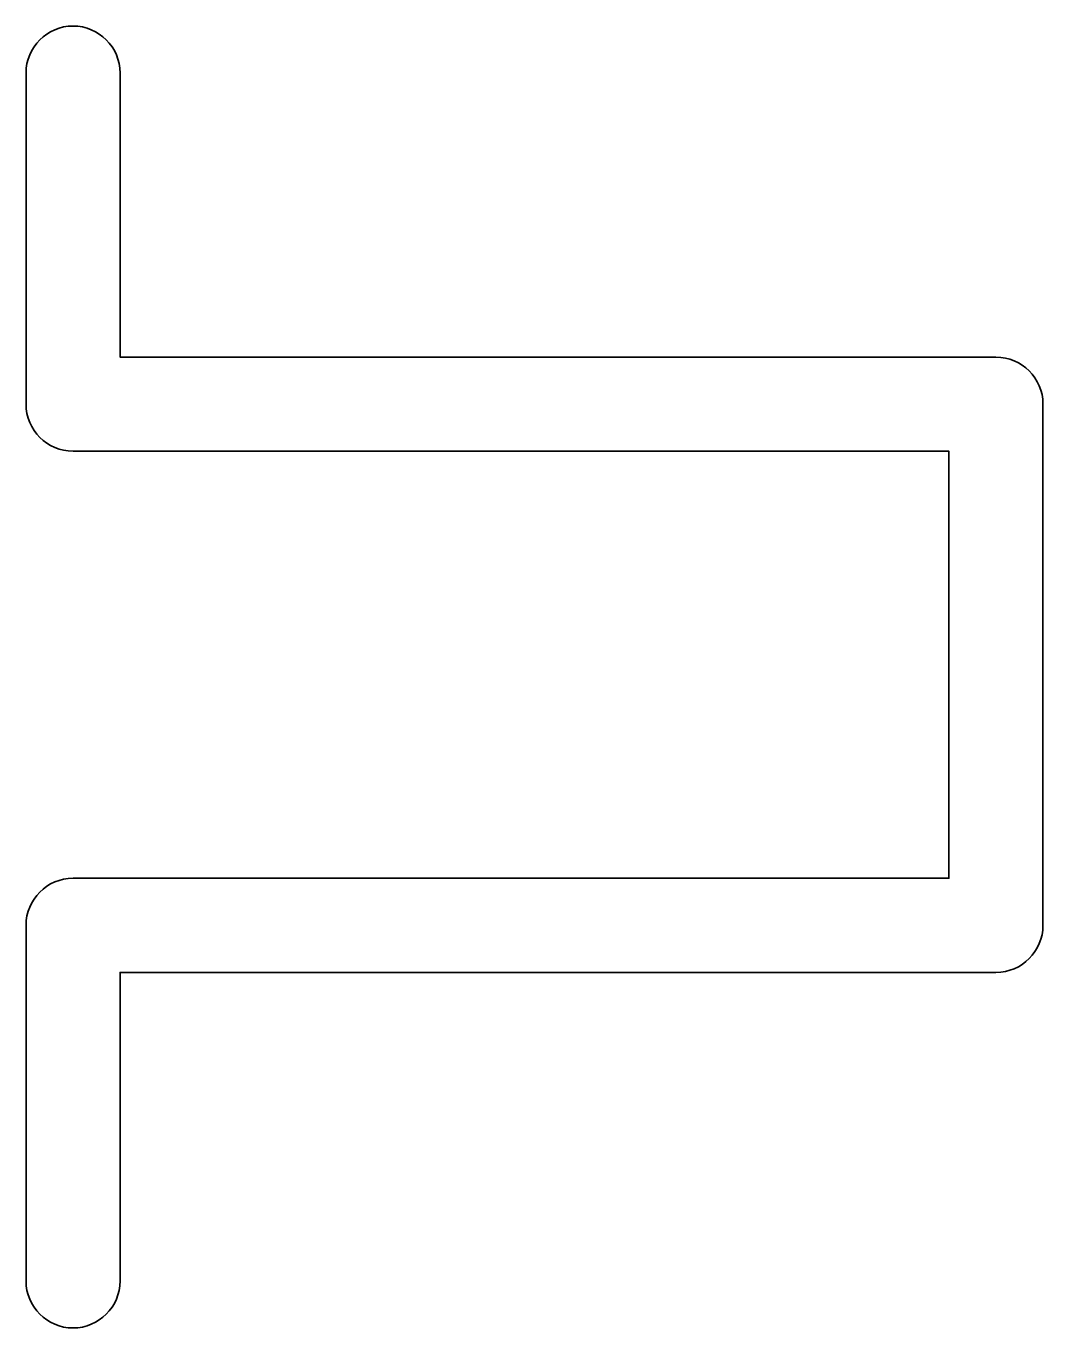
# Model space of a CAD drawing. Header units: millimetres. Extents: x 497.7 to 509.2, y 473.6 to 488.2.
import ezdxf

# ---------------------------------------------------------------- set-up
doc = ezdxf.new("R2010")
doc.units = ezdxf.units.MM
doc.header["$MEASUREMENT"] = 0

# ---------------------------------------------------------------- blocks, each defined once
blk = doc.blocks.new('block 2')
at = {"color": 7, "lineweight": 35}
blk.add_open_spline([(498.241, 473.558), (497.949, 473.558), (497.712, 473.795), (497.712, 474.087), (497.712, 474.087), (497.712, 478.091), (497.712, 478.091), (497.712, 478.383), (497.949, 478.62), (498.241, 478.62), (498.241, 478.62), (508.1, 478.62), (508.1, 478.62), (508.1, 478.62), (508.1, 483.428), (508.1, 483.428), (508.1, 483.428), (498.241, 483.428), (498.241, 483.428), (497.949, 483.428), (497.712, 483.665), (497.712, 483.958), (497.712, 483.958), (497.712, 487.684), (497.712, 487.684), (497.712, 487.977), (497.949, 488.214), (498.241, 488.214), (498.533, 488.214), (498.77, 487.977), (498.77, 487.684), (498.77, 487.684), (498.77, 484.487), (498.77, 484.487), (498.77, 484.487), (508.629, 484.487), (508.629, 484.487), (508.921, 484.487), (509.158, 484.25), (509.158, 483.958), (509.158, 483.958), (509.158, 478.091), (509.158, 478.091), (509.158, 477.798), (508.921, 477.561), (508.629, 477.561), (508.629, 477.561), (498.77, 477.561), (498.77, 477.561), (498.77, 477.561), (498.77, 474.087), (498.77, 474.087), (498.77, 473.795), (498.533, 473.558), (498.241, 473.558)], degree=3, knots=[0, 0, 0, 0, 1, 1, 1, 2, 2, 2, 3, 3, 3, 4, 4, 4, 5, 5, 5, 6, 6, 6, 7, 7, 7, 8, 8, 8, 9, 9, 9, 10, 10, 10, 11, 11, 11, 12, 12, 12, 13, 13, 13, 14, 14, 14, 15, 15, 15, 16, 16, 16, 17, 17, 17, 18, 18, 18, 18], dxfattribs=at)

msp = doc.modelspace()

# ---------------------------------------------------------------- block references
msp.add_blockref('block 2', (0, 0))

doc.saveas('drawing.dxf')
